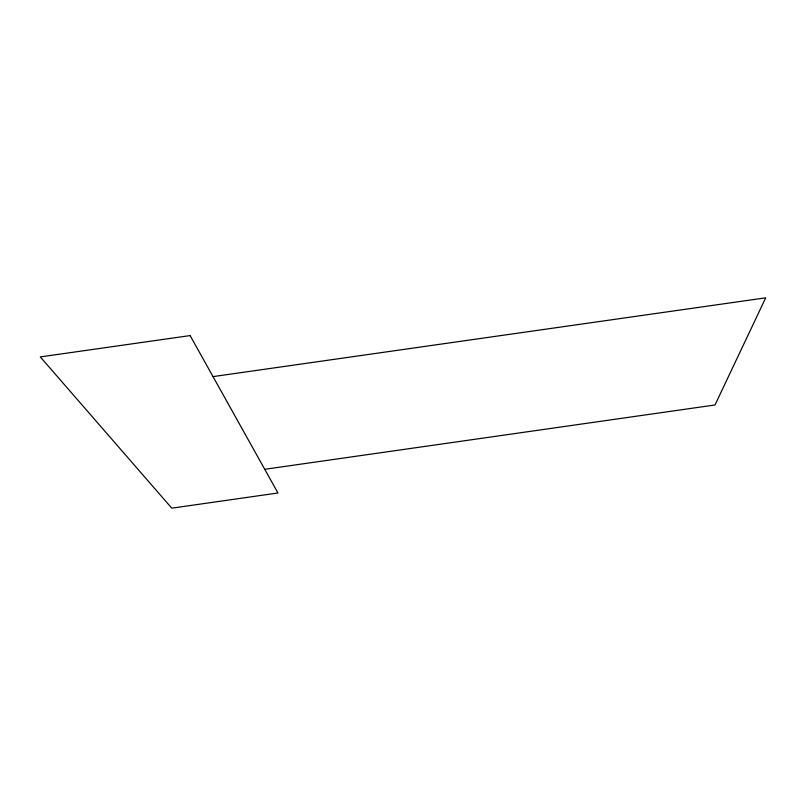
<?xml version="1.0" encoding="UTF-8"?>
<svg xmlns="http://www.w3.org/2000/svg" width="806" height="806" viewBox="0 0 806 806"><rect width="100%" height="100%" fill="white"/><g stroke="black" fill="none" stroke-linecap="round" stroke-linejoin="round"><path stroke-width="1.21" d="M213.026 376.614L765.7 297.827L715.013 404.975L264.741 469.294M190.125 335.578L40.3 356.917L171.779 508.173L277.959 492.99L190.125 335.578"/></g></svg>
